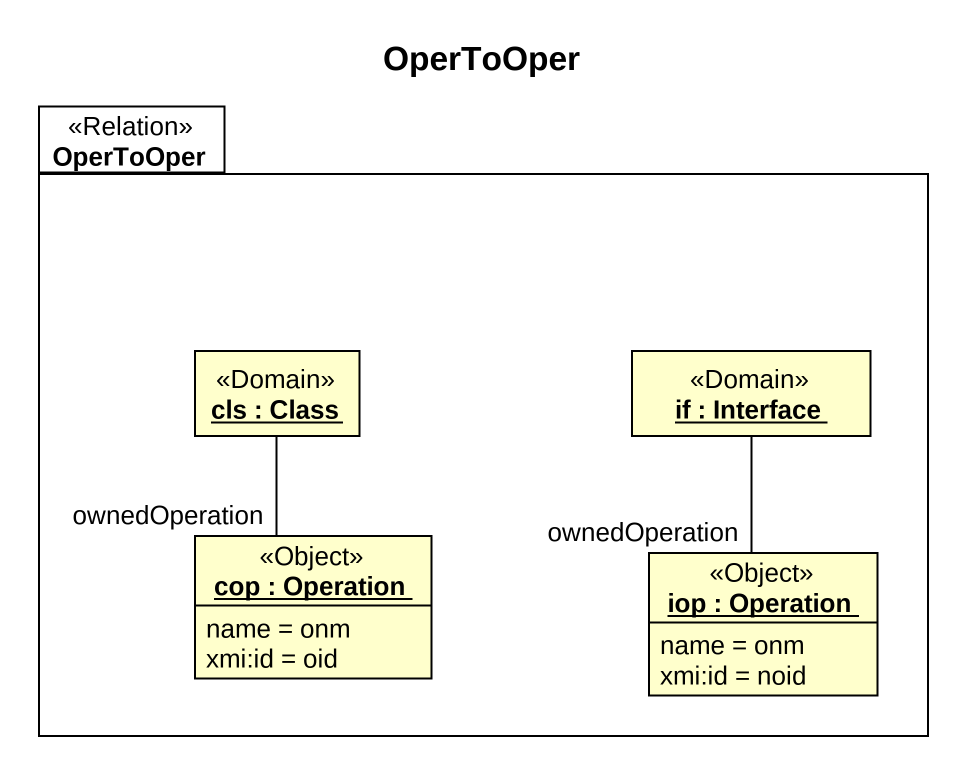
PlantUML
@startuml
title OperToOper
hide circle
hide empty members
package OperToOper <<Relation>> {
  object "cls : Class" as cls <<Domain>>
  object "if : Interface" as if_ <<Domain>>
  object "cop : Operation" as cop <<Object>> {
    name = onm
    xmi:id = oid
  }
  object "iop : Operation" as iop <<Object>> {
    name = onm
    xmi:id = noid
  }
}
cls -- cop : ownedOperation
if_ -- iop : ownedOperation
@enduml
